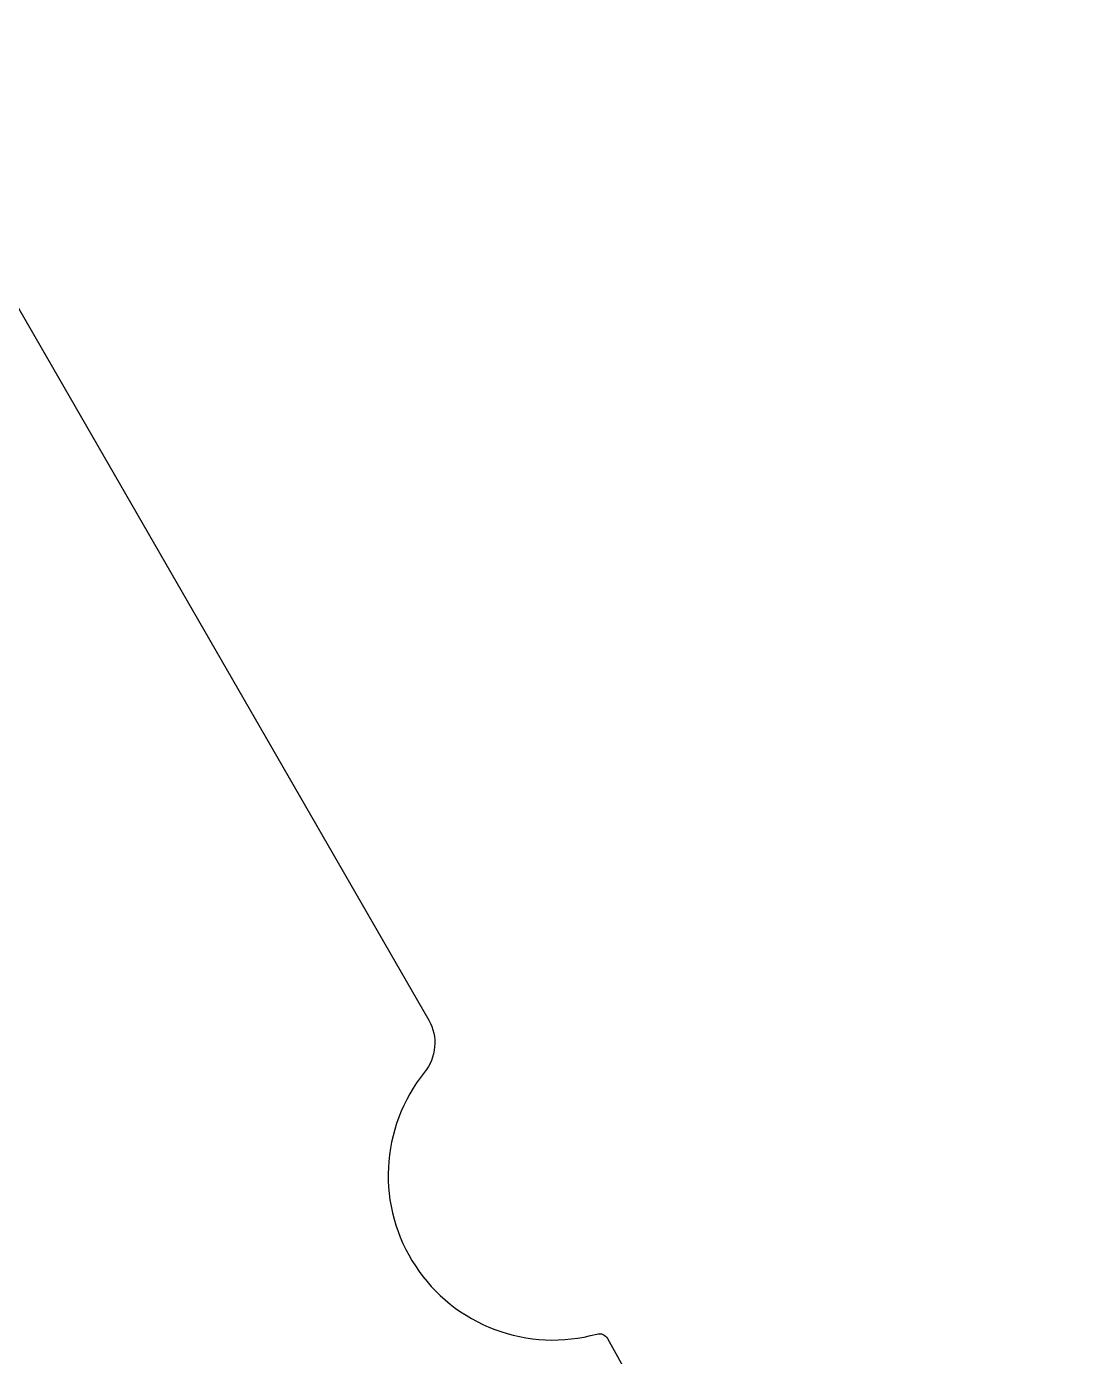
# Model space of a CAD drawing. Header units: metres. Extents: x 439162 to 439386, y 4494393 to 4494658.
# Drawn here: x 439273.8 to 439386, y 4494515.9 to 4494658.1 of the extents above; entities that cross this region are included whole.
import ezdxf

# ---------------------------------------------------------------- set-up
doc = ezdxf.new("R2010")
doc.units = ezdxf.units.M

msp = doc.modelspace()

# ---------------------------------------------------------------- linework, layer by layer
at = {"layer": 'PG-LP'}
msp.add_lwpolyline([(439255.526, 4494658.1225), (439316.7915, 4494551.8805), (439316.9615, 4494551.5465), (439317.103, 4494551.209), (439317.22, 4494550.862), (439317.3125, 4494550.4985), (439317.378, 4494550.1295), (439317.4145, 4494549.765), (439317.4245, 4494549.3905), (439317.4075, 4494549.0245), (439317.363, 4494548.661), (439317.2905, 4494548.2935), (439317.1935, 4494547.9405), (439317.0675, 4494547.5875), (439316.919, 4494547.2525), (439316.742, 4494546.922), (439316.541, 4494546.6055), (439316.322, 4494546.312), (439315.891, 4494545.753), (439315.4825, 4494545.1765), (439315.1135, 4494544.611), (439314.7515, 4494544.0045), (439314.428, 4494543.4115), (439314.115, 4494542.7785), (439313.839, 4494542.1615), (439313.5765, 4494541.506), (439313.34, 4494540.8405), (439313.139, 4494540.1955), (439312.956, 4494539.5135), (439312.806, 4494538.855), (439312.682, 4494538.191), (439312.5795, 4494537.492), (439312.505, 4494536.79), (439312.46, 4494536.116), (439312.4415, 4494535.4405), (439312.4495, 4494534.7345), (439312.4855, 4494534.029), (439312.5465, 4494533.3565), (439312.6335, 4494532.6865), (439312.752, 4494531.99), (439312.898, 4494531.299), (439313.072, 4494530.6145), (439313.2635, 4494529.967), (439313.4905, 4494529.298), (439313.7325, 4494528.6675), (439314.0115, 4494528.0185), (439314.316, 4494527.3815), (439314.6305, 4494526.784), (439314.984, 4494526.1725), (439315.345, 4494525.6015), (439315.7455, 4494525.0195), (439316.15, 4494524.4785), (439316.5945, 4494523.93), (439317.0405, 4494523.4225), (439317.527, 4494522.9105), (439318.011, 4494522.439), (439318.536, 4494521.967), (439319.056, 4494521.535), (439319.6165, 4494521.1055), (439320.168, 4494520.716), (439320.7605, 4494520.3315), (439321.3415, 4494519.9865), (439321.962, 4494519.65), (439322.568, 4494519.3515), (439323.2135, 4494519.0645), (439323.841, 4494518.8145), (439324.4775, 4494518.5885), (439325.152, 4494518.379), (439325.8045, 4494518.2035), (439326.493, 4494518.0475), (439327.1575, 4494517.924), (439327.8565, 4494517.8225), (439328.528, 4494517.7515), (439329.2325, 4494517.705), (439329.908, 4494517.687), (439330.614, 4494517.6955), (439331.3195, 4494517.733), (439331.992, 4494517.795), (439332.6925, 4494517.8875), (439333.388, 4494518.0075), (439334.0785, 4494518.156), (439334.733, 4494518.3235), (439334.896, 4494518.354), (439335.063, 4494518.3575), (439335.227, 4494518.3335), (439335.3845, 4494518.2825), (439335.5315, 4494518.2065), (439335.6655, 4494518.106), (439335.7795, 4494517.986), (439335.872, 4494517.8485), (439386.0135, 4494427.41)], dxfattribs=at)

doc.saveas('drawing.dxf')
